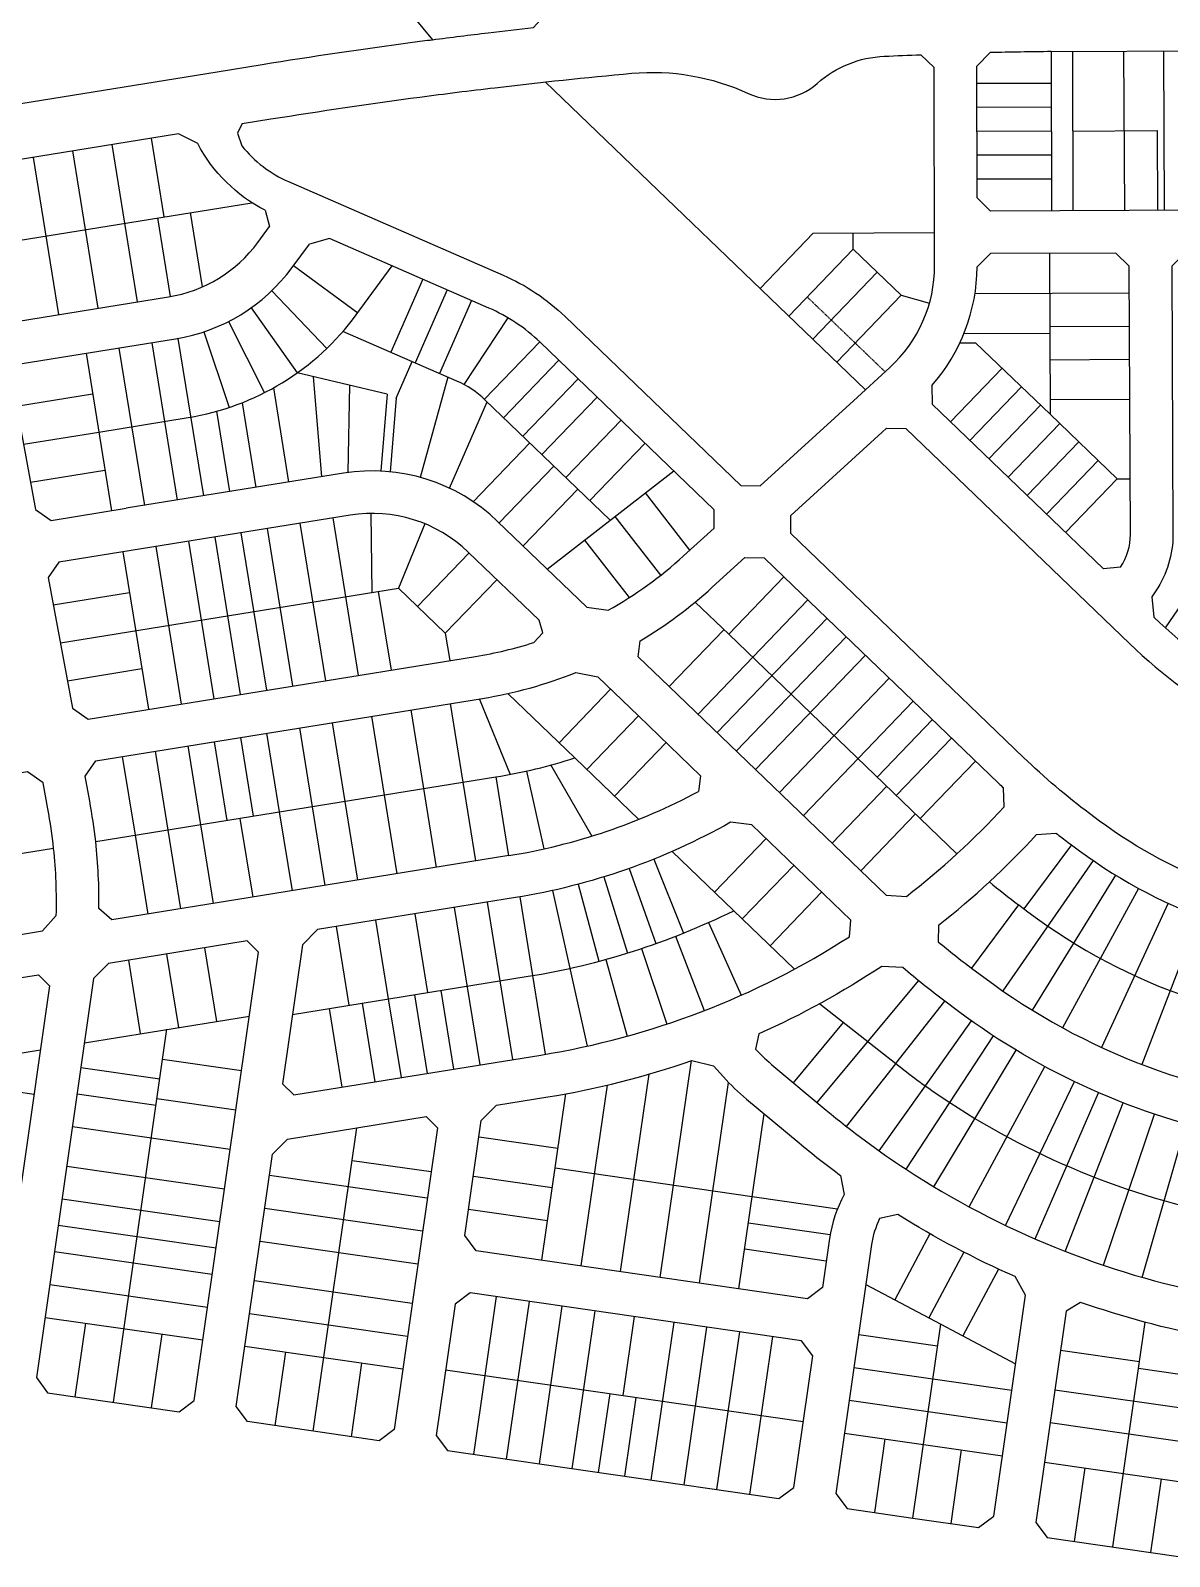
# Model space of a CAD drawing. Extents: x 296374 to 298792, y 6267790 to 6270844.
# Drawn here: x 296849 to 297277, y 6268245 to 6268819 of the extents above; entities that cross this region are included whole.
import ezdxf

# ---------------------------------------------------------------- set-up
doc = ezdxf.new("R2010")
doc.units = 0
doc.linetypes.add('DASHDOT', pattern=[0.375, 0.25, -0.125])
for name, color, linetype in [('_User_xref', 251, 'Continuous'), ('X-Masterplan_LotLayout_P2$0$D-LO-Stage 41', 251, 'Continuous'), ('X-Masterplan_LotLayout_P2$0$D-LO-Stage 43', 251, 'Continuous'), ('X-Masterplan_LotLayout_P2$0$D-LO-Stage 44', 251, 'Continuous'), ('X-Masterplan_LotLayout_P2$0$D-LO-Stage 45', 251, 'Continuous'), ('X-Masterplan_LotLayout_P2$0$D-RD-Stage39_BDY', 251, 'Continuous'), ('X-Masterplan_LotLayout_P2$0$D-RD-Stage41_BDY', 251, 'Continuous'), ('X-Masterplan_LotLayout_P2$0$D-RD-Stage43_BDY', 251, 'Continuous'), ('X-Masterplan_LotLayout_P2$0$D-RD-Stage44_BDY', 251, 'Continuous'), ('X-Masterplan_LotLayout_P2$0$D-RD-Stage45_BDY', 251, 'Continuous')]:
    doc.layers.add(name, color=color, linetype=linetype)

# ---------------------------------------------------------------- blocks, each defined once
blk = doc.blocks.new('X-Masterplan_LotLayout_P2')
at = {"layer": 'X-Masterplan_LotLayout_P2$0$D-LO-Stage 41'}
for p, q in [((297232.6, 6268811.51), (297232.71, 6268751.56)), ((297240.6, 6268811.59), (297240.71, 6268751.6)), ((297260.26, 6268751.69), (297259.98, 6268811.69)), ((297275.26, 6268751.76), (297274.98, 6268811.76)), ((297232.62, 6268799.54), (297204.62, 6268799.48)), ((297232.64, 6268790.54), (297204.64, 6268790.48)), ((297232.65, 6268781.54), (297204.65, 6268781.48)), ((297240.65, 6268781.59), (297272.62, 6268781.79)), ((297272.76, 6268751.75), (297272.62, 6268781.79)), ((297232.67, 6268772.54), (297204.67, 6268772.48)), ((297232.69, 6268763.54), (297204.69, 6268763.48)), ((297158.12, 6268737.17), (297158.09, 6268743.22)), ((297133.87, 6268711.94), (297158.12, 6268737.17)), ((297231.93, 6268735.56), (297232.21, 6268675)), ((297142.88, 6268703.28), (297167.13, 6268728.51)), ((297203.94, 6268720.43), (297262, 6268720.7)), ((297151.89, 6268694.62), (297176.14, 6268719.85)), ((297176.14, 6268719.85), (297186.81, 6268716.85)), ((297199.78, 6268705.41), (297232.07, 6268705.56)), ((297232.06, 6268708.06), (297262.06, 6268708.2)), ((297198.25, 6268701.9), (297204.18, 6268701.93)), ((297204.18, 6268701.93), (297232.21, 6268675)), ((297194.78, 6268672.13), (297214.18, 6268692.32)), ((297232.11, 6268695.56), (297262.11, 6268695.7)), ((297201.99, 6268665.2), (297221.39, 6268685.39)), ((297232.18, 6268680.56), (297262.18, 6268680.7)), ((297209.2, 6268658.27), (297228.6, 6268678.46)), ((297232.21, 6268675), (297257.45, 6268650.74)), ((297216.41, 6268651.34), (297235.81, 6268671.53)), ((297223.62, 6268644.41), (297243.02, 6268664.6)), ((297230.83, 6268637.48), (297250.23, 6268657.67)), ((297238.05, 6268630.55), (297257.45, 6268650.74)), ((297257.45, 6268650.74), (297262.32, 6268650.77)), ((297291.79, 6268618.53), (297275.51, 6268594.67))]:
    blk.add_line(p, q, dxfattribs=at)
blk.add_lwpolyline([(297158.12, 6268737.17), (297176.14, 6268719.85)], dxfattribs=at)
at = {"layer": 'X-Masterplan_LotLayout_P2$0$D-LO-Stage 41', "linetype": 'DASHDOT'}
blk.add_lwpolyline([(297140.8, 6268719.15), (297170.11, 6268690.98)], dxfattribs=at)
at = {"layer": 'X-Masterplan_LotLayout_P2$0$D-LO-Stage 43'}
for p, q in [((296898.84, 6268749.31), (296894.06, 6268778.88)), ((296874.02, 6268714.91), (296864.45, 6268774.09)), ((296888.82, 6268717.3), (296879.26, 6268776.48)), ((296859.21, 6268712.51), (296849.64, 6268771.7)), ((296756.99, 6268726.37), (296931.84, 6268754.64)), ((296901.16, 6268719.29), (296896.38, 6268748.91)), ((296913.23, 6268722.97), (296908.72, 6268750.9)), ((296947.49, 6268730.95), (296971.65, 6268713.17)), ((296996.1, 6268725.83), (296984.12, 6268698.33)), ((296939.27, 6268721.46), (296960.05, 6268699.82)), ((297005.27, 6268721.84), (296993.29, 6268694.33)), ((296931.55, 6268715.07), (296948.91, 6268690.61)), ((297014.44, 6268717.84), (297002.46, 6268690.34)), ((296922.96, 6268709.88), (296936.54, 6268683.13)), ((297028.14, 6268711.34), (297011.58, 6268686.24)), ((296903.98, 6268703.54), (296913.56, 6268644.31)), ((296913.71, 6268706.02), (296923.21, 6268677.56)), ((296869.43, 6268697.96), (296879.01, 6268638.73)), ((296881.77, 6268699.95), (296891.35, 6268640.72)), ((296894.11, 6268701.95), (296903.69, 6268642.71)), ((297019.34, 6268680.64), (297040.14, 6268702.26)), ((296986.16, 6268681.08), (296992.15, 6268694.83)), ((297026.55, 6268673.7), (297047.35, 6268695.32)), ((296954.94, 6268689.17), (296957.98, 6268651.49)), ((296968.57, 6268685.93), (296967.89, 6268653.07)), ((297005.52, 6268689.01), (296995.15, 6268651.28)), ((297033.76, 6268666.77), (297054.55, 6268688.39)), ((296843.25, 6268678.02), (296871.9, 6268682.65)), ((296939.91, 6268684.93), (296945.64, 6268649.5)), ((296982.78, 6268682.55), (296980.35, 6268653.68)), ((296986.16, 6268681.08), (296983.83, 6268653.38)), ((297040.96, 6268659.84), (297061.76, 6268681.46)), ((296918.54, 6268676.13), (296923.43, 6268645.91)), ((296928.15, 6268679.36), (296933.3, 6268647.5)), ((297006.18, 6268647.2), (297020.33, 6268679.69)), ((297049.97, 6268651.17), (297070.77, 6268672.79)), ((296845.89, 6268663.76), (296874.22, 6268668.34)), ((297015.15, 6268642.09), (297036.42, 6268664.21)), ((297058.98, 6268642.5), (297079.78, 6268664.12)), ((296848.53, 6268649.5), (296876.53, 6268654.03)), ((297024.86, 6268634.16), (297045.43, 6268655.54)), ((297042.97, 6268616.74), (297090.59, 6268653.72)), ((297033.87, 6268625.49), (297054.44, 6268646.87)), ((297096.68, 6268623.92), (297079.95, 6268645.46)), ((296949.92, 6268633.98), (296959.5, 6268574.75)), ((296962.26, 6268635.98), (296971.84, 6268576.75)), ((296976.62, 6268637.7), (296976.92, 6268607.96)), ((297085.69, 6268614.44), (297068.5, 6268636.57)), ((296917.84, 6268628.79), (296927.41, 6268569.56)), ((296927.71, 6268630.39), (296937.28, 6268571.16)), ((296937.58, 6268631.99), (296947.16, 6268572.76)), ((296996.9, 6268633.81), (296986.95, 6268609.58)), ((296883.29, 6268623.21), (296892.86, 6268563.98)), ((296895.63, 6268625.2), (296905.2, 6268565.97)), ((296907.97, 6268627.2), (296917.54, 6268567.97)), ((296994.15, 6268602.65), (297013.57, 6268622.82)), ((297073.86, 6268606.03), (297057.05, 6268627.67)), ((297004.6, 6268592.59), (297024.01, 6268612.77)), ((297132.06, 6268613.82), (297111.26, 6268592.2)), ((296857.1, 6268603.27), (296885.76, 6268607.91)), ((296859.74, 6268589.01), (296986.95, 6268609.58)), ((296979.39, 6268608.36), (296984.18, 6268578.74)), ((297004.6, 6268592.59), (296986.95, 6268609.58)), ((297098.65, 6268604.34), (297111.26, 6268592.2)), ((297109.46, 6268593.94), (297088.89, 6268572.56)), ((297004.6, 6268592.59), (297006.26, 6268582.31)), ((296862.39, 6268574.75), (296890.39, 6268579.28)), ((297006.45, 6268566.13), (297011.24, 6268536.52)), ((297017.31, 6268568.03), (297029.01, 6268539.47)), ((297028.16, 6268569.93), (297053.34, 6268545.71)), ((296976.84, 6268561.35), (296981.63, 6268531.73)), ((296991.65, 6268563.74), (296996.44, 6268534.13)), ((296937.35, 6268554.96), (296942.14, 6268525.35)), ((296949.69, 6268556.96), (296954.48, 6268527.34)), ((296962.03, 6268558.95), (296966.82, 6268529.34)), ((296895.4, 6268548.18), (296900.18, 6268518.56)), ((296907.74, 6268550.18), (296912.52, 6268520.56)), ((296917.61, 6268551.77), (296922.4, 6268522.16)), ((296927.48, 6268553.37), (296932.27, 6268523.75)), ((296883.06, 6268546.19), (296887.85, 6268516.57)), ((296873.04, 6268514.18), (297023.67, 6268538.53)), ((296857.22, 6268511.62), (296842.41, 6268509.22))]:
    blk.add_line(p, q, dxfattribs=at)
for points in [[(296874.22, 6268668.34), (296907.82, 6268673.77, 0.196515), (296971.11, 6268712.44), (296984.64, 6268730.82)], [(297066.65, 6268635.13), (297019.5, 6268680.48, 0.089064), (297008.99, 6268687.49), (296966.1, 6268706.18)]]:
    blk.add_lwpolyline(points, format="xyb", dxfattribs=at)
blk.add_lwpolyline([(296982.78, 6268682.55), (296948.91, 6268690.61)], dxfattribs=at)
blk.add_arc((296992.07, 6268733.99), 198, 279.18352, 288.02498, dxfattribs=at)
at = {"layer": 'X-Masterplan_LotLayout_P2$0$D-LO-Stage 44'}
for p, q in [((297141.07, 6268605.16), (297099.7, 6268562.16)), ((297148.27, 6268598.22), (297106.91, 6268555.23)), ((297111.26, 6268592.2), (297197.14, 6268509.58)), ((297155.48, 6268591.29), (297114.11, 6268548.29)), ((297162.69, 6268584.36), (297121.32, 6268541.36)), ((297047.4, 6268551.42), (297066.81, 6268571.6)), ((297171.69, 6268575.69), (297130.33, 6268532.69)), ((297180.7, 6268567.03), (297139.34, 6268524.03)), ((297057.85, 6268541.37), (297077.26, 6268561.55)), ((297187.91, 6268560.09), (297167.11, 6268538.47)), ((297068.3, 6268531.31), (297087.71, 6268551.49)), ((297195.12, 6268553.16), (297174.32, 6268531.54)), ((297044.24, 6268543.22), (297059.77, 6268516.27)), ((297053.34, 6268545.71), (297077.4, 6268522.56)), ((297204.12, 6268544.49), (297183.32, 6268522.87)), ((297011.24, 6268536.52), (297016.03, 6268506.9)), ((297023.58, 6268538.51), (297028.37, 6268508.9)), ((297035.15, 6268540.73), (297041.68, 6268511.45)), ((296981.63, 6268531.73), (296986.42, 6268502.12)), ((296996.44, 6268534.13), (297001.22, 6268504.51)), ((297170.71, 6268535.01), (297150.14, 6268513.63)), ((296942.14, 6268525.35), (296946.93, 6268495.73)), ((296954.48, 6268527.34), (296959.27, 6268497.73)), ((296966.82, 6268529.34), (296971.61, 6268499.72)), ((296912.52, 6268520.56), (296917.31, 6268490.94)), ((296927.33, 6268522.95), (296932.12, 6268493.34)), ((297181.52, 6268524.61), (297160.95, 6268503.23)), ((296887.85, 6268516.57), (296892.63, 6268486.95)), ((296900.18, 6268518.56), (296904.97, 6268488.95)), ((297125.32, 6268515.31), (297105.91, 6268495.13)), ((297083.1, 6268507.61), (297094.29, 6268479.77)), ((297089.95, 6268510.48), (297135.97, 6268466.21)), ((297240.29, 6268512.96), (297222.36, 6268488.91)), ((297073.74, 6268504.07), (297083.79, 6268475.8)), ((297135.77, 6268505.25), (297116.36, 6268485.08)), ((297054.64, 6268498.15), (297062.33, 6268469.15)), ((297064.25, 6268500.91), (297073.13, 6268472.26)), ((297020.32, 6268491.39), (297029.89, 6268432.16)), ((297032.66, 6268493.38), (297042.23, 6268434.15)), ((297044.93, 6268495.79), (297057.93, 6268437.21)), ((297146.22, 6268495.2), (297126.81, 6268475.02)), ((297220.35, 6268490.41), (297202.6, 6268466.6)), ((296993.17, 6268487), (296997.96, 6268457.38)), ((297007.98, 6268489.39), (297017.55, 6268430.16)), ((296963.55, 6268482.21), (296968.34, 6268452.6)), ((296978.36, 6268484.61), (296983.15, 6268454.99)), ((297103.7, 6268483.76), (297115.92, 6268456.36)), ((296914, 6268474.2), (296918.47, 6268446.56)), ((297078.49, 6268473.98), (297087.95, 6268445.51)), ((297091.21, 6268478.56), (297102.07, 6268450.59)), ((296885.37, 6268469.57), (296889.84, 6268441.93)), ((296899.69, 6268471.89), (296904.16, 6268444.25)), ((297065.05, 6268469.89), (297073.05, 6268440.97)), ((297144.52, 6268416.01), (297182.73, 6268461.84)), ((296993.02, 6268456.59), (296997.81, 6268426.97)), ((297002.89, 6268458.18), (297007.68, 6268428.57)), ((296960.94, 6268451.4), (296965.72, 6268421.78)), ((296973.28, 6268453.39), (296978.06, 6268423.78)), ((296983.15, 6268454.99), (296987.94, 6268425.38)), ((296868.81, 6268438.53), (296930.87, 6268448.56)), ((297135.61, 6268423.44), (297154.51, 6268446.1)), ((296879.71, 6268303.22), (296899.84, 6268443.55)), ((296821.24, 6268430.84), (296852.26, 6268435.86)), ((296867.47, 6268429.2), (296897.17, 6268424.94)), ((296898.23, 6268432.36), (296927.93, 6268428.1)), ((297085.43, 6268350.22), (297097.24, 6268431.77)), ((297155.6, 6268406.96), (297174.11, 6268430.57)), ((296820.18, 6268423.46), (296849.87, 6268419.2)), ((297055.73, 6268354.52), (297065.58, 6268422.55)), ((297070.57, 6268352.37), (297081.33, 6268426.69)), ((297100.27, 6268348.07), (297111.21, 6268423.58)), ((297167.88, 6268397.79), (297185.26, 6268422.25)), ((296866.05, 6268419.3), (296895.75, 6268415.04)), ((296896.1, 6268417.51), (296925.8, 6268413.25)), ((297040.93, 6268356.67), (297049.91, 6268419.26)), ((297178.03, 6268390.87), (297194.47, 6268415.97)), ((297115.12, 6268345.92), (297124.65, 6268411.74)), ((296864.28, 6268406.93), (296923.67, 6268398.41)), ((296954.92, 6268292.33), (296971.3, 6268406.48)), ((297046.99, 6268398.73), (297017.31, 6268403.03)), ((296969.54, 6268394.25), (296999.24, 6268389.99)), ((296862.15, 6268392.08), (296921.54, 6268383.56)), ((296938.43, 6268388.61), (296997.82, 6268380.09)), ((297044.84, 6268383.89), (297015.16, 6268388.19)), ((297120.14, 6268380.56), (297045.9, 6268391.31)), ((296860.37, 6268379.71), (296919.76, 6268371.18)), ((296936.65, 6268376.24), (296996.04, 6268367.71)), ((297043.06, 6268371.51), (297013.37, 6268375.81)), ((297152.16, 6268375.92), (297120.14, 6268380.56)), ((296858.95, 6268369.81), (296918.34, 6268361.29)), ((297149.41, 6268366.22), (297118.7, 6268370.66)), ((296857.53, 6268359.91), (296916.92, 6268351.39)), ((296934.88, 6268363.86), (296994.27, 6268355.34)), ((297147.97, 6268356.32), (297117.27, 6268360.77)), ((296855.76, 6268347.53), (296915.15, 6268339.01)), ((296932.75, 6268349.01), (296992.14, 6268340.49)), ((297162.87, 6268347.52), (297191.03, 6268332.6)), ((297015.29, 6268283.59), (297023.89, 6268342.97)), ((297027.66, 6268281.8), (297036.26, 6268341.18)), ((296930.97, 6268336.64), (296990.36, 6268328.12)), ((297040.03, 6268280), (297048.63, 6268339.38)), ((297052.4, 6268278.21), (297061, 6268337.59)), ((297071.54, 6268305.75), (297075.84, 6268335.44)), ((296853.98, 6268335.16), (296913.37, 6268326.64)), ((296865.35, 6268305.28), (296869.33, 6268333.02)), ((297082.09, 6268273.91), (297090.69, 6268333.29)), ((297094.46, 6268272.12), (297103.06, 6268331.5)), ((297106.83, 6268270.33), (297115.43, 6268329.71)), ((297180.57, 6268259.65), (297191.03, 6268332.6)), ((296894.06, 6268301.15), (296898.03, 6268328.86)), ((296929.2, 6268324.27), (296988.59, 6268315.75)), ((297119.2, 6268268.54), (297127.8, 6268327.92)), ((297160.17, 6268328.71), (297189.86, 6268324.45)), ((296940.57, 6268294.39), (296944.55, 6268322.13)), ((296969.27, 6268290.25), (296973.25, 6268317.97)), ((297004.71, 6268315.43), (297139.31, 6268295.94)), ((297158.39, 6268316.33), (297188.09, 6268312.07)), ((297062.3, 6268276.78), (297066.6, 6268306.47)), ((297072.19, 6268275.35), (297076.49, 6268305.04)), ((297156.62, 6268303.96), (297186.31, 6268299.7)), ((297154.84, 6268291.59), (297184.54, 6268287.33)), ((297166.21, 6268261.71), (297170.19, 6268289.44))]:
    blk.add_line(p, q, dxfattribs=at)
for points in [[(297209.35, 6268499.07, 0.011509), (297220.35, 6268490.41, 0.011509)], [(296947.12, 6268449.17), (297035.8, 6268463.5, 0.074474), (297113.13, 6268488.18, 0.074474)], [(297145.51, 6268453.18), (297179.45, 6268426.49, 0.015531), (297194.47, 6268415.97, 0.015531)]]:
    blk.add_lwpolyline(points, format="xyb", dxfattribs=at)
at = {"layer": 'X-Masterplan_LotLayout_P2$0$D-LO-Stage 45'}
for p, q in [((297248.38, 6268507.08), (297214.4, 6268457.99)), ((297256.76, 6268501.62), (297225.41, 6268450.79)), ((297265.45, 6268496.59), (297236.82, 6268444.17)), ((297276.62, 6268490.98), (297251.51, 6268436.77)), ((297288.15, 6268486.12), (297266.66, 6268430.35)), ((297174.16, 6268430.64), (297192.57, 6268454.13)), ((297185.26, 6268422.25), (297202.63, 6268446.71)), ((297194.47, 6268415.97), (297210.91, 6268441.06)), ((297188.41, 6268384.34), (297219.38, 6268435.74)), ((297201.73, 6268376.74), (297230.23, 6268429.54)), ((297215.37, 6268369.79), (297241.36, 6268423.86)), ((297226.52, 6268364.68), (297250.46, 6268419.7)), ((297237.86, 6268360), (297259.7, 6268415.89)), ((297252.27, 6268354.76), (297271.45, 6268411.61)), ((297266.9, 6268350.2), (297283.39, 6268407.89)), ((297186.97, 6268366.64), (297173.78, 6268341.74)), ((297199.71, 6268359.72), (297186.59, 6268334.96)), ((297212.74, 6268353.34), (297199.41, 6268328.17)), ((297191.03, 6268332.6), (297219.2, 6268317.68)), ((297255.78, 6268248.76), (297267.92, 6268333.32)), ((297236.09, 6268322.76), (297265.79, 6268318.5)), ((297265.43, 6268316.03), (297295.13, 6268311.77)), ((297188.09, 6268312.07), (297217.79, 6268307.81)), ((297233.96, 6268307.91), (297293.36, 6268299.39)), ((297186.31, 6268299.7), (297216.01, 6268295.44)), ((297232.19, 6268295.54), (297291.58, 6268287.02)), ((297184.54, 6268287.33), (297214.23, 6268283.07)), ((297194.92, 6268257.57), (297198.89, 6268285.29)), ((297230.06, 6268280.69), (297289.45, 6268272.17)), ((297241.43, 6268250.81), (297245.41, 6268278.55)), ((297270.13, 6268246.68), (297274.11, 6268274.39))]:
    blk.add_line(p, q, dxfattribs=at)
for points in [[(297220.4, 6268490.46, 0.160419), (297349.33, 6268443.68), (297379.77, 6268442.77, -0.01709), (297383.91, 6268442.5)], [(297194.47, 6268415.97, 0.100693), (297303.83, 6268372.38)]]:
    blk.add_lwpolyline(points, format="xyb", dxfattribs=at)
at = {"layer": 'X-Masterplan_LotLayout_P2$0$D-RD-Stage39_BDY'}
for points in [[(297020.79, 6268818.58, -0.002152), (297037.81, 6268820.51, -2.606128), (297037.8, 6268820.51), (297042.75, 6268826.05), (297042.33, 6268917.28, 0.024811), (297041.3, 6268936.29), (297035.56, 6268991.38), (297030.07, 6268995.83), (296980.34, 6268990.65), (296975.88, 6268985.16), (296981.38, 6268932.39, -0.208991), (296969.72, 6268895.75), (296951.19, 6268874.64), (296999.76, 6268815.98)], [(296999.76, 6268815.98), (296999.76, 6268815.98, -0.002663), (297020.79, 6268818.58)], [(296918.71, 6268803.93), (296935.69, 6268806.68, -0.00711), (296992.27, 6268815)], [(296992.27, 6268815, -0.00094), (296999.76, 6268815.98, -0.00062)], [(296928.11, 6268784.38), (296939.01, 6268786.14, -0.007078), (296995, 6268794.38, -0.003574), (297023.23, 6268797.92, -0.006507), (297074.75, 6268803.33, -0.132222), (297118.61, 6268795.73, 0.298501), (297144.59, 6268799.55, -0.172265), (297169.81, 6268809.76, -0.001734), (297183.6, 6268810.31)]]:
    blk.add_lwpolyline(points, format="xyb", dxfattribs=at)
blk.add_arc((297256.62, 6266821.55), 1990.1, 90.69163, 91.35393, dxfattribs=at)
at = {"layer": 'X-Masterplan_LotLayout_P2$0$D-RD-Stage41_BDY'}
for p, q in [((297232.6, 6268811.57), (297444.5, 6268812.54)), ((297123.05, 6268722.33), (297143.06, 6268743.15)), ((297143.06, 6268743.15), (297188.73, 6268743.36)), ((297187.84, 6268678.8), (297252.34, 6268616.82)), ((297168.96, 6268668.26), (297170.58, 6268669.74))]:
    blk.add_line(p, q, dxfattribs=at)
at = {"layer": 'X-Masterplan_LotLayout_P2$0$D-RD-Stage41_BDY', "flags": 128}
for points in [[(297188.61, 6268805.49), (297183.6, 6268810.31)], [(297209.59, 6268811.1), (297204.61, 6268805.97)], [(297444.86, 6268752.54), (297209.71, 6268751.46), (297204.7, 6268756.44), (297204.61, 6268805.97)], [(297042.16, 6268800.06), (297162.71, 6268684.22)], [(296928.11, 6268784.38), (296926.45, 6268780.86), (296928.08, 6268775.99)], [(297209.74, 6268735.46), (297204.75, 6268730.44)], [(297187.68, 6268685.88), (297187.84, 6268678.8)], [(297258.73, 6268617.51), (297252.34, 6268616.82)]]:
    blk.add_lwpolyline(points, dxfattribs=at)
for points in [[(297158.17, 6268680.08), (297171.84, 6268692.56, 0.211209), (297188.75, 6268731.01), (297188.61, 6268805.49)], [(296928.08, 6268775.99, 0.122463), (296945.59, 6268762.55), (297026.36, 6268727.38, -0.089064), (297049.66, 6268711.83), (297115.83, 6268648.17), (297123.13, 6268648.07), (297158.17, 6268680.08)], [(297258.73, 6268617.51, 0.149056), (297262.42, 6268629.8), (297261.95, 6268730.7), (297256.93, 6268735.68), (297209.74, 6268735.46)], [(297187.68, 6268685.88, 0.181345), (297204.75, 6268730.44)], [(297168.96, 6268668.26), (297170.58, 6268669.74), (297177.88, 6268669.65), (297262.16, 6268588.66, 0.065345), (297303.6, 6268558.13), (297323.91, 6268546.92, 0.082027), (297384.66, 6268525.38), (297405.71, 6268521.61, -0.098696), (297442.92, 6268507.01), (297449.98, 6268502.48)]]:
    blk.add_lwpolyline(points, format="xyb", dxfattribs=at)
blk.add_lwpolyline([(297326.83, 6268560.73), (297332.07, 6268563.24), (297332.08, 6268563.28, 0.044592), (297333.64, 6268581.72), (297332.95, 6268731.03), (297327.93, 6268736), (297282.93, 6268735.79), (297277.95, 6268730.77), (297278.42, 6268629.87, -0.149994), (297271.97, 6268608.53), (297270.49, 6268606.32), (297271.26, 6268598.64, 0.065838), (297310.12, 6268569.95)], format="xyb", close=True, dxfattribs=at)
at = {"layer": 'X-Masterplan_LotLayout_P2$0$D-RD-Stage41_BDY'}
blk.add_lwpolyline([(297430.4, 6268472.14, 0.124959), (297381.07, 6268486.25), (297350.63, 6268487.16, -0.153893), (297250.83, 6268521.94), (297247.08, 6268524.74, -0.031344), (297222.17, 6268545.86), (297134.59, 6268630.12), (297134.68, 6268636.96), (297168.96, 6268668.26)], format="xyb", dxfattribs=at)
at = {"layer": 'X-Masterplan_LotLayout_P2$0$D-RD-Stage43_BDY'}
for p, q in [((296961.02, 6268741.11), (296953.47, 6268739.08)), ((296841.33, 6268688.35), (296850.45, 6268639.17)), ((296850.45, 6268639.17), (296856.29, 6268635.05)), ((296856.29, 6268635.05), (296884.52, 6268639.62)), ((297105.76, 6268632.21), (297105.84, 6268639.05)), ((297094.25, 6268621.7), (297105.76, 6268632.21)), ((297061.98, 6268576.25), (297077.26, 6268561.55)), ((296873.07, 6268544.57), (297018.56, 6268568.09)), ((296869.04, 6268538.86), (296873.07, 6268544.57)), ((296870.8, 6268529.39), (296869.04, 6268538.86))]:
    blk.add_line(p, q, dxfattribs=at)
for points in [[(296704.76, 6268769.34), (296918.71, 6268803.93)], [(296911.44, 6268776.88), (296904.2, 6268780.52)], [(296936.85, 6268751.76), (296938.43, 6268745.63)], [(297057.91, 6268602.36), (297065.92, 6268601.26)], [(297037.94, 6268589.13), (297041.3, 6268592.76), (297039.89, 6268597.5)], [(297077.23, 6268583.78), (297077.96, 6268589.74)], [(297077.23, 6268583.78), (297088.89, 6268572.56)], [(297053.75, 6268577.8), (297061.98, 6268576.25)]]:
    blk.add_lwpolyline(points, dxfattribs=at)
for points in [[(296904.2, 6268780.52), (296756.46, 6268756.63), (296752.44, 6268750.92), (296761.55, 6268701.79), (296767.39, 6268697.67), (296900.48, 6268719.18, 0.196515), (296934.06, 6268739.7), (296938.43, 6268745.63)], [(296936.85, 6268751.76, -0.154351), (296911.44, 6268776.88, -0.154351)], [(296845.36, 6268694.06), (296903.03, 6268703.39, 0.196515), (296946.95, 6268730.22), (296953.47, 6268739.08)], [(297105.84, 6268639.05), (297040.3, 6268702.1, 0.089064), (297020.97, 6268715), (296961.02, 6268741.11)], [(297057.91, 6268602.36), (297024.29, 6268634.71, 0.235819), (296966.29, 6268652.84), (296884.52, 6268639.62)], [(297039.89, 6268597.5), (297013.19, 6268623.18, 0.235819), (296968.84, 6268637.04), (296859.21, 6268619.32), (296855.19, 6268613.6), (296864.3, 6268564.42), (296870.15, 6268560.31), (297016.01, 6268583.89, 0.037146), (297037.94, 6268589.13, 0.037146)], [(297077.96, 6268589.74, 0.050361), (297105.04, 6268609.89), (297117.31, 6268621.09), (297124.6, 6268621), (297132.06, 6268613.82)], [(296857.22, 6268511.62, 0.01955), (296855.06, 6268526.47), (296853.24, 6268536.3), (296847.39, 6268540.42), (296837.62, 6268538.84)]]:
    blk.add_lwpolyline(points, format="xyb", dxfattribs=at)
for centre, radius, start, end in [((296991.75, 6268733.94), 152, 299.20613, 312.40504), ((296991.75, 6268733.94), 168, 279.18352, 291.65877), ((296666.28, 6268491.48), 208, 6.2642, 10.50075)]:
    blk.add_arc(centre, radius, start, end, dxfattribs=at)
at = {"layer": 'X-Masterplan_LotLayout_P2$0$D-RD-Stage44_BDY'}
for p, q in [((297077.26, 6268561.55), (297100.7, 6268538.99)), ((297100.7, 6268538.99), (297099.92, 6268533.11)), ((297028.46, 6268508.91), (296930.39, 6268493.06)), ((296930.39, 6268493.06), (296879.08, 6268484.76)), ((296879.08, 6268484.76), (296874.26, 6268488.96))]:
    blk.add_line(p, q, dxfattribs=at)
for points in [[(297132.06, 6268613.82), (297212.81, 6268536.13, 0.002334), (297214.67, 6268534.37)], [(297088.89, 6268572.56), (297170.54, 6268494.01), (297170.54, 6268494.01), (297178.13, 6268493.58), (297178.13, 6268493.58, 0.041119), (297214.97, 6268527.27)], [(297190.24, 6268482.74, 0.039303), (297227.11, 6268516.84, 0.039303)], [(297234.39, 6268517.43, 0.005293), (297239.01, 6268513.91), (297240.29, 6268512.96)], [(296844.73, 6268479.21), (296853.08, 6268480.56), (296853.08, 6268480.56), (296858.21, 6268486.35), (296858.21, 6268486.35, 0.032959), (296857.22, 6268511.62)], [(297190.24, 6268482.74), (297190.12, 6268476.45, 0.011898), (297202.6, 6268466.6, 0.011898)], [(297192.57, 6268454.13, -0.014454), (297176.76, 6268466.77), (297168.82, 6268467.24, -0.041292), (297122.59, 6268441.82), (297121.37, 6268436.12, 0.032848), (297128.22, 6268429.6), (297147.96, 6268413.14, 0.028783), (297178.03, 6268390.87, 0.025518)], [(297168.06, 6268372.3), (297168.06, 6268372.3, 0.080169), (297165.03, 6268362.57), (297151.59, 6268268.9), (297155.83, 6268263.23), (297180.57, 6268259.65)]]:
    blk.add_lwpolyline(points, format="xyb", dxfattribs=at)
for points in [[(297214.97, 6268527.27), (297214.67, 6268534.37)], [(297227.11, 6268516.84), (297234.39, 6268517.43)], [(296835.4, 6268461.49), (296851.49, 6268464.1), (296855.72, 6268459.94), (296834.89, 6268314.77), (296829.23, 6268310.53), (296818.84, 6268312.04)]]:
    blk.add_lwpolyline(points, dxfattribs=at)
for points in [[(297040.59, 6268433.89, 0.10332), (297156.65, 6268478.4), (297156.65, 6268478.4), (297157.23, 6268484.61), (297157.23, 6268484.61), (297119.9, 6268520.52), (297119.9, 6268520.52), (297111.97, 6268521.48, -0.088586), (297031.01, 6268493.12), (296956.52, 6268481.07), (296950.87, 6268475.33), (296943.36, 6268423), (296947.59, 6268418.85)], [(297105.48, 6268429.81), (297109.27, 6268425.65, 0.034279), (297117.97, 6268417.31), (297137.71, 6268400.85, 0.014594), (297153.38, 6268388.55), (297154.76, 6268381.37, 0.091609), (297149.19, 6268364.84), (297146.55, 6268346.42), (297140.89, 6268342.19), (297016.19, 6268360.25), (297011.95, 6268365.92), (297018.16, 6268409.22), (297023.81, 6268414.97), (297043.14, 6268418.09, 0.043814), (297097.4, 6268431.82), (297105.48, 6268429.81)]]:
    blk.add_lwpolyline(points, format="xyb", close=True, dxfattribs=at)
for points in [[(296877.91, 6268468.37), (296872.27, 6268462.62), (296850.73, 6268312.47), (296854.96, 6268306.81), (296904.45, 6268299.64), (296910.11, 6268303.87), (296934.32, 6268472.65), (296930.1, 6268476.8)], [(297001.62, 6268406.54), (296985.32, 6268292.98), (296979.66, 6268288.75), (296930.18, 6268295.91), (296925.94, 6268301.58), (296939.56, 6268396.51), (296945.21, 6268402.26), (296997.39, 6268410.7)], [(297138.62, 6268326.35), (297013.92, 6268344.41), (297008.26, 6268340.18), (297001.16, 6268290.69), (297005.4, 6268285.02), (297130.09, 6268266.96), (297135.75, 6268271.19), (297142.85, 6268320.69)]]:
    blk.add_lwpolyline(points, close=True, dxfattribs=at)
for centre, radius, start, end in [((296992.07, 6268733.99), 228, 279.18352, 298.2326), ((296666.28, 6268491.48), 208, 359.30676, 6.2642)]:
    blk.add_arc(centre, radius, start, end, dxfattribs=at)
at = {"layer": 'X-Masterplan_LotLayout_P2$0$D-RD-Stage45_BDY'}
for points in [[(297240.3, 6268512.98, 0.158069), (297350.23, 6268473.66), (297380.67, 6268472.75, -0.123234), (297423.08, 6268460.78)], [(297202.6, 6268466.6), (297207.27, 6268463.12, 0.142064), (297337.27, 6268414.41), (297337.27, 6268414.41, -0.062645), (297388.14, 6268404.03)], [(297178.03, 6268390.87, 0.097652), (297294.65, 6268343.58), (297300.27, 6268347.62), (297307.38, 6268397.15), (297307.38, 6268397.15), (297303.18, 6268403.05, -0.110258), (297197.7, 6268450.3), (297192.57, 6268454.13)], [(297180.57, 6268259.65), (297205.31, 6268256.07), (297210.97, 6268260.3), (297222.92, 6268343.57), (297219.03, 6268350.5, -0.036676), (297174.85, 6268373.9), (297168.06, 6268372.3)]]:
    blk.add_lwpolyline(points, format="xyb", dxfattribs=at)
blk.add_lwpolyline([(297292.37, 6268327.72, -0.037023), (297243.63, 6268340.81), (297238.21, 6268337.54), (297226.8, 6268258), (297231.04, 6268252.34), (297280.53, 6268245.17), (297286.18, 6268249.4), (297296.58, 6268321.87), (297292.37, 6268327.72)], format="xyb", close=True, dxfattribs=at)

msp = doc.modelspace()

# ---------------------------------------------------------------- block references
at = {"layer": '_User_xref', "color": 7}
msp.add_blockref('X-Masterplan_LotLayout_P2', (0, 0), dxfattribs=at)

doc.saveas('drawing.dxf')
